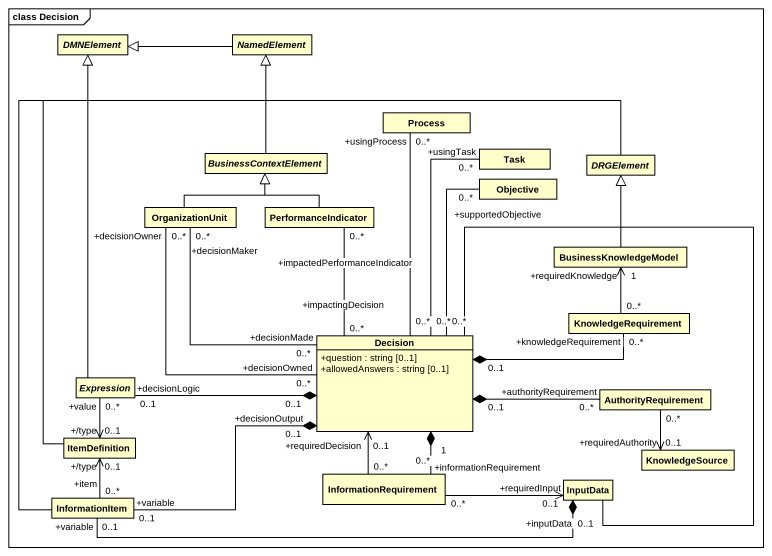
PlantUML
@startuml
mainframe class Decision
hide circle
hide empty members
skinparam classAttributeIconSize 0
abstract class DMNElement
abstract class NamedElement
class "Process" as Process_
abstract class BusinessContextElement
class Objective
class Task
abstract class DRGElement
class OrganizationUnit
class PerformanceIndicator
class BusinessKnowledgeModel
class Decision {
  +question : string [0..1]
  +allowedAnswers : string [0..1]
}
class KnowledgeRequirement
abstract class Expression
class AuthorityRequirement
class ItemDefinition
class KnowledgeSource
class InformationRequirement
class InputData
class InformationItem
NamedElement -left-|> DMNElement
Process_ "+usingProcess\n0..*" -- "0..*" Decision
BusinessContextElement -up-|> NamedElement
Objective "+supportedObjective\n0..*" -- "0..*" Decision
Task "+usingTask\n0..*" -- "0..*" Decision
DRGElement -left-|> NamedElement
OrganizationUnit -up-|> BusinessContextElement
PerformanceIndicator -up-|> BusinessContextElement
BusinessKnowledgeModel -up-|> DRGElement
Decision -up-|> DRGElement
Decision "+decisionOwned\n0..*" -up- "+decisionOwner\n0..*" OrganizationUnit
Decision "+decisionMade\n0..*" -up- "+decisionMaker\n0..*" OrganizationUnit
Decision "+impactingDecision\n0..*" -up- "+impactedPerformanceIndicator\n0..*" PerformanceIndicator
Decision "0..1" *-right- "+knowledgeRequirement\n0..*" KnowledgeRequirement
Decision "0..1" *-left- "0..1\n+decisionLogic" Expression
Decision "0..1" *-right- "+authorityRequirement\n0..*" AuthorityRequirement
Decision "1" *-- "0..*\n+informationRequirement" InformationRequirement
Decision "+requiredDecision\n0..1" <-- "0..*" InformationRequirement
Decision "+decisionOutput\n0..1" *-left- "+variable\n0..1" InformationItem
KnowledgeRequirement "0..*" -up-> "+requiredKnowledge\n1" BusinessKnowledgeModel
Expression -up-|> DMNElement
Expression "+value\n0..*" --> "+/type\n0..1" ItemDefinition
AuthorityRequirement "0..*" --> "+requiredAuthority\n0..1" KnowledgeSource
ItemDefinition -up-|> NamedElement
InformationRequirement "0..*" -right-> "+requiredInput\n0..1" InputData
InputData -up-|> DRGElement
InputData "+inputData\n0..1" *-left- "+variable\n0..1" InformationItem
InformationItem -up-|> NamedElement
InformationItem "+item\n0..*" -up-> "+/type\n0..1" ItemDefinition
@enduml
